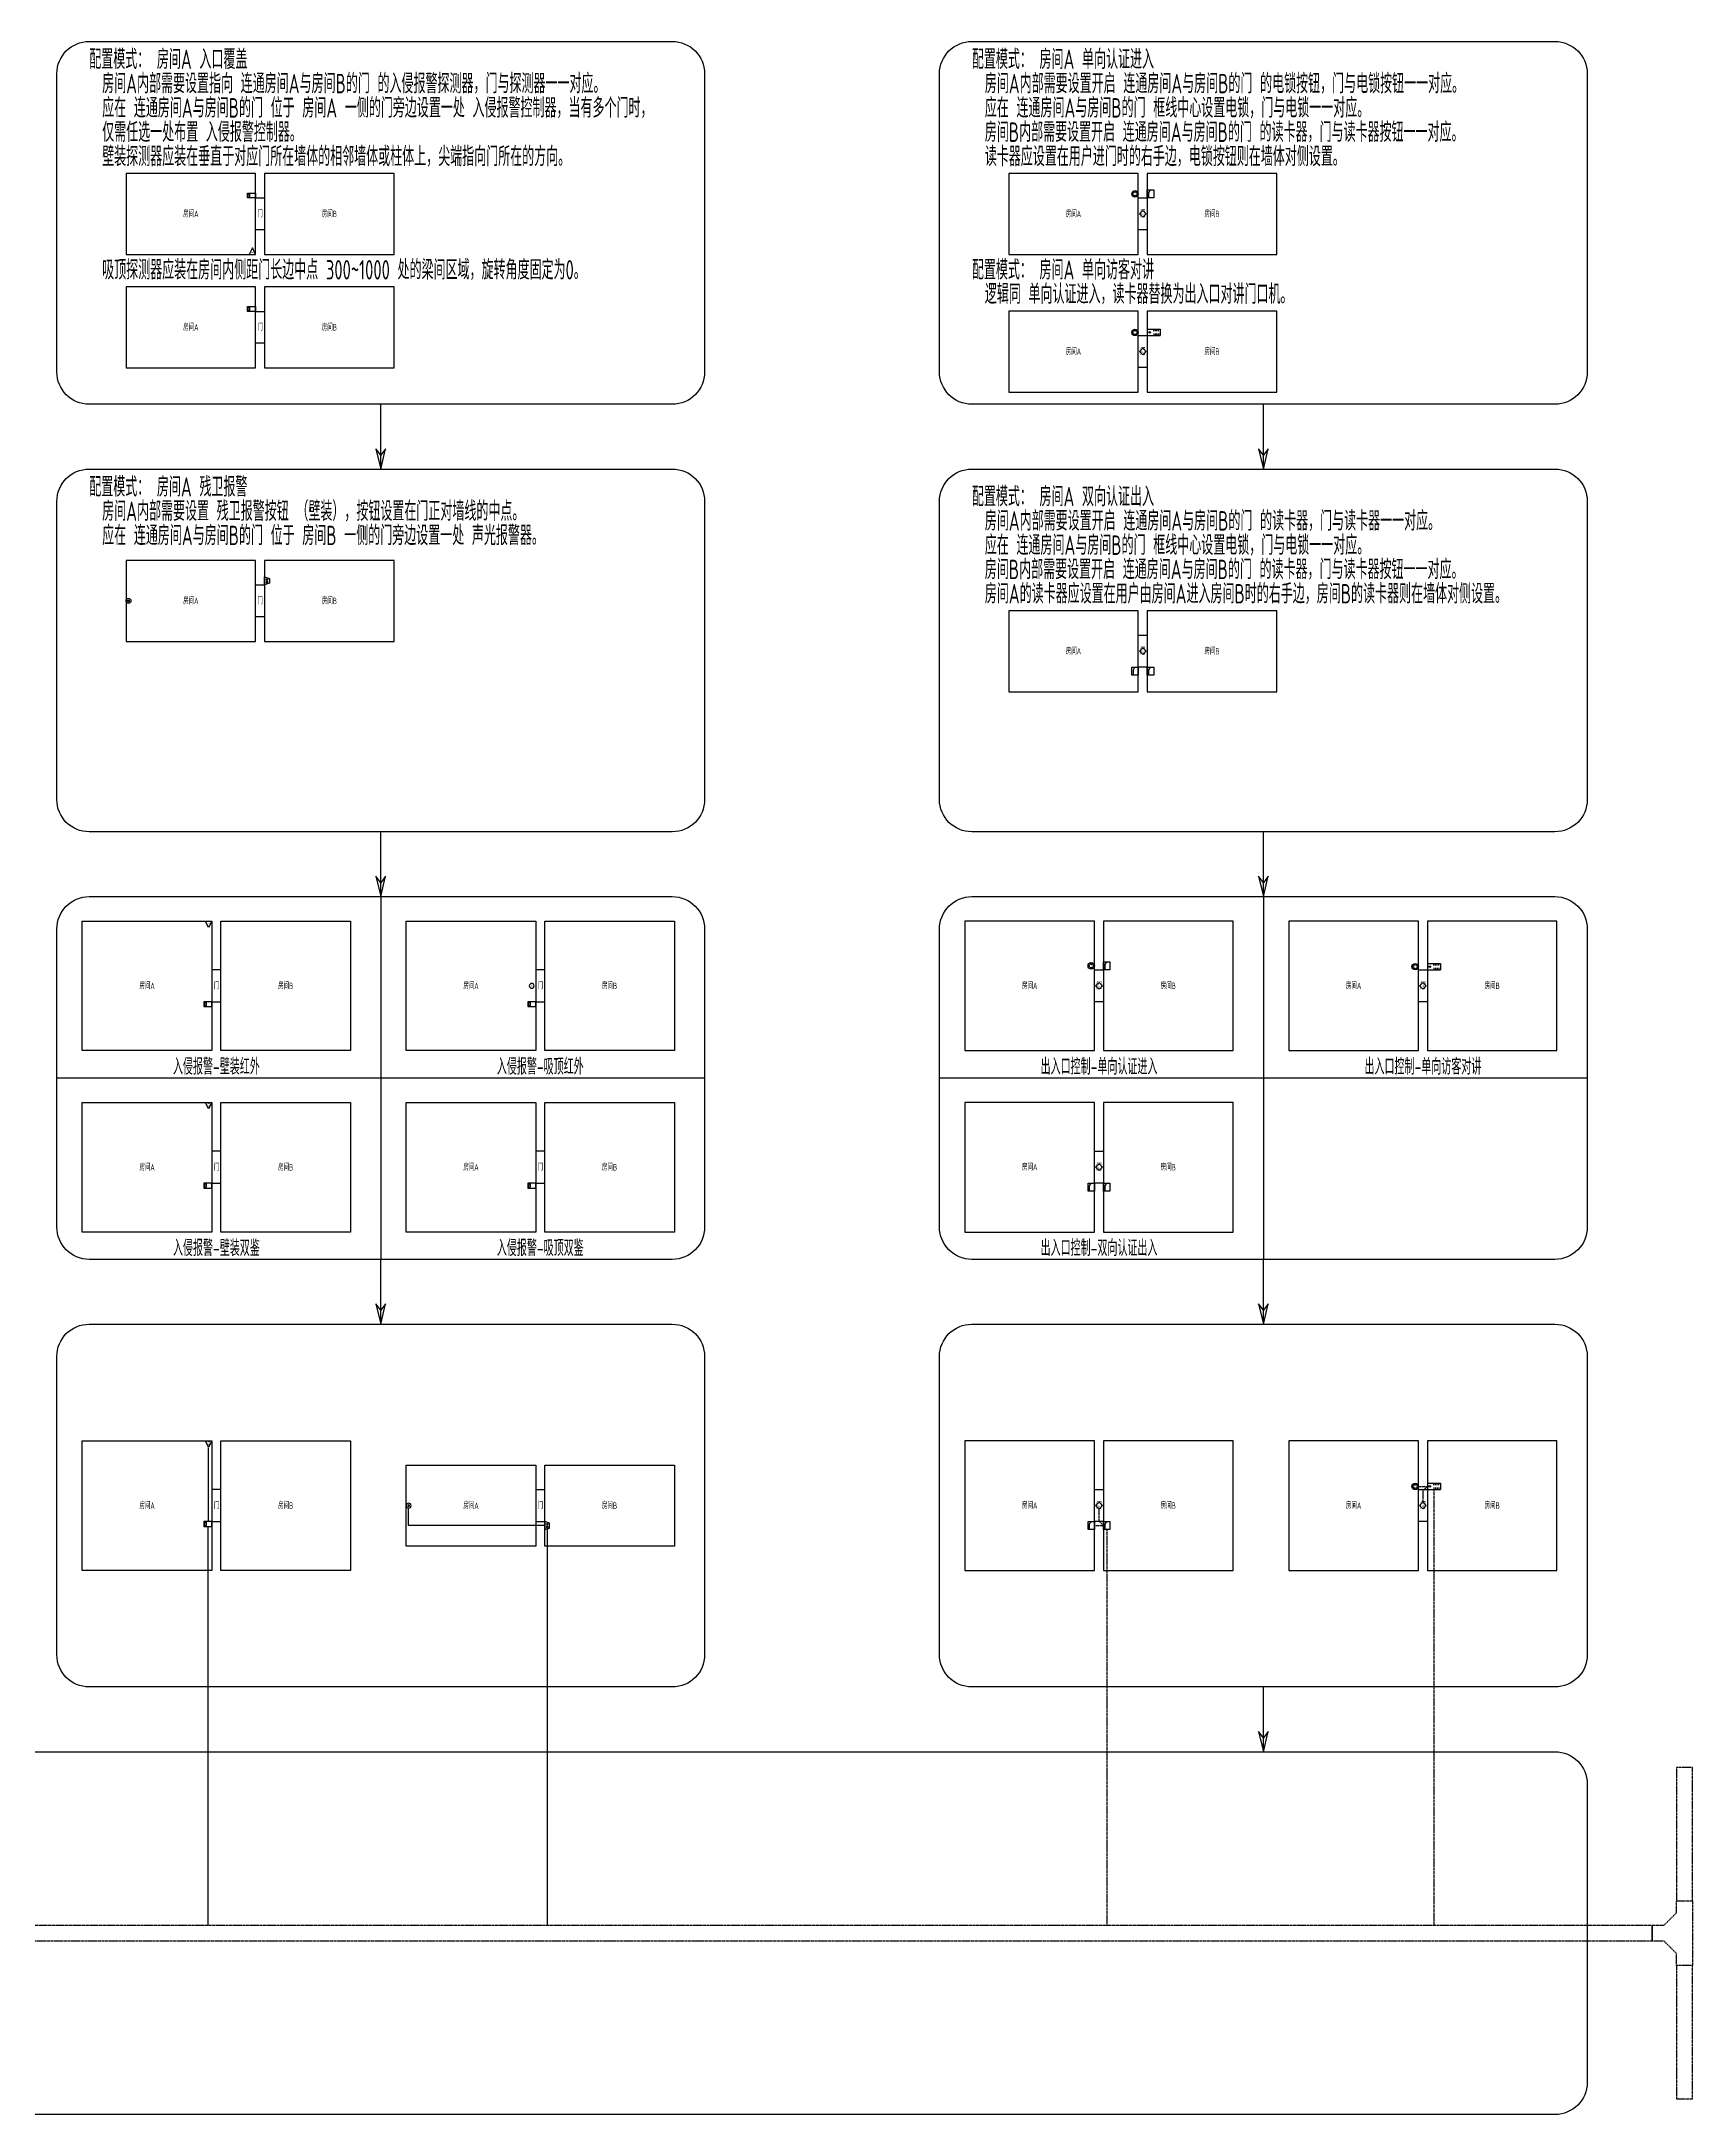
# Model space of a CAD drawing. Header units: millimetres. Extents: x -716506 to 4754388, y -184455 to 3397362.
# Drawn here: x 2064894 to 2574644, y 1534535 to 2174535 of the extents above; entities that cross this region are included whole.
import ezdxf
from ezdxf.enums import TextEntityAlignment as Align

# ---------------------------------------------------------------- set-up
doc = ezdxf.new("R2010")
doc.units = ezdxf.units.MM
doc.header["$LTSCALE"] = 1000
doc.header["$MEASUREMENT"] = 0
doc.linetypes.add('HIDDEN', pattern=[0.375, 0.25, -0.125])
doc.linetypes.add('HIDDEN2', pattern=[0.1875, 0.125, -0.0625])
for name, color, linetype in [('E-ACS-DEVC', 3, 'Continuous'), ('E-ACS-WIRE', 4, 'HIDDEN'), ('E-IAS-DEVC', 3, 'Continuous'), ('E-IAS-WIRE', 4, 'HIDDEN2'), ('E-TELE-CMTBS', 3, 'HIDDEN'), ('E-UNIV-DIAG', 2, 'Continuous'), ('E-UNIV-EL', 140, 'Continuous'), ('E-UNIV-NOTE', 6, 'Continuous'), ('房间框线', 30, 'Continuous'), ('门窗框线', 114, 'Continuous')]:
    doc.layers.add(name, color=color, linetype=linetype)
doc.styles.add('TH-STYLE3', font='tssdeng.shx', dxfattribs={"width": 0.65, "bigfont": 'tssdchn.shx'})

# ---------------------------------------------------------------- blocks, each defined once
blk = doc.blocks.new('E-BIAS010')
blk.add_lwpolyline([(-2.5, -1.5), (-2.5, 1.5), (2.5, 1.5), (2.5, -1.5)], close=True)
at = {"layer": 'E-UNIV-EL'}
for p, q in [((-2, 1), (-1, 1)), ((-2, -1), (-2, 1)), ((-1, -1), (-1, 1)), ((-2, -1), (-1, -1))]:
    blk.add_line(p, q, dxfattribs=at)
blk = doc.blocks.new('E-BIAS110')
blk.add_lwpolyline([(1.3, -2), (1.3, 2), (-2.7, 0)], close=True)
at = {"layer": 'E-UNIV-EL', "style": 'TH-STYLE3', "width": 0.5}
blk.add_attdef('F', text='', height=1.3, dxfattribs=at).set_placement((0, 0), align=Align.MIDDLE)
blk = doc.blocks.new('E-BIAS120')
blk.add_lwpolyline([(1.3, -2), (1.3, 2), (-2.7, 0)], close=True)
at = {"layer": 'E-UNIV-EL', "style": 'TH-STYLE3', "width": 0.5}
blk.add_attdef('F', text='', height=1.3, dxfattribs=at).set_placement((0, 0), align=Align.MIDDLE)
blk = doc.blocks.new('E-BIAS111')
blk.add_circle((0, 0), 1.5)
at = {"layer": 'E-UNIV-EL', "style": 'TH-STYLE3', "width": 0.6}
blk.add_attdef('F', text='', height=1.3, dxfattribs=at).set_placement((0, 0), align=Align.MIDDLE)
blk = doc.blocks.new('E-BIAS020')
blk.add_lwpolyline([(-2.5, -1.5), (-1.5, 1.5), (1.5, 1.5), (2.5, -1.5)], close=True)
at = {"layer": 'E-UNIV-EL'}
for p, q in [((-1.1, 0.4), (-0.4, -0.4)), ((-0.4, 0.4), (-1.1, -0.4)), ((0.2, 0.2), (0.2, -0.2)), ((0.2, 0.2), (0.6, 0.2)), ((1.2, 0.5), (0.6, 0.2)), ((0.6, 0.2), (0.6, -0.2)), ((1.2, 0.5), (1.2, -0.5)), ((0.6, -0.2), (0.2, -0.2)), ((1.2, -0.5), (0.6, -0.2))]:
    blk.add_line(p, q, dxfattribs=at)
blk.add_circle((-0.8, 0), 0.5, dxfattribs=at)
blk = doc.blocks.new('E-BIAS200')
blk.add_circle((0, 0), 1.5)
at = {"layer": 'E-UNIV-EL'}
blk.add_circle((0, 0), 0.5, dxfattribs=at)
blk = doc.blocks.new('E-BACS51')
blk.add_circle((0, 0), 2)
at = {"layer": 'E-UNIV-EL'}
blk.add_circle((0, 0), 1.25, dxfattribs=at)
at = {"layer": 'E-UNIV-EL', "style": 'TH-STYLE3', "width": 0.7}
blk.add_attdef('F', text='', height=1.3, dxfattribs=at).set_placement((0, 0), align=Align.MIDDLE)
blk = doc.blocks.new('E-BACS41')
blk.add_lwpolyline([(-2.5, 2), (2.5, 2), (2.5, -2), (-2.5, -2)], close=True)
at = {"layer": 'E-UNIV-EL'}
for p, q in [((-2.5, 1), (0.8, 1)), ((0.8, 1), (2.5, 0))]:
    blk.add_line(p, q, dxfattribs=at)
blk = doc.blocks.new('E-BACS21')
blk.add_lwpolyline([(0, -2.1), (-2.1, 0), (0, 2.1), (2.1, 0)], close=True)
at = {"layer": 'E-UNIV-EL', "style": 'TH-STYLE3', "width": 0.7}
blk.add_attdef('F', text='', height=1.3, dxfattribs=at).set_placement((0, 0), align=Align.MIDDLE)
blk = doc.blocks.new('E-BACS01')
for p, q in [((-4, 2), (-4, -2)), ((-4, 2), (4, 2)), ((4, 2), (4, -2)), ((-4, -2), (4, -2))]:
    blk.add_line(p, q)
at = {"layer": 'E-UNIV-EL'}
for p, q in [((0, 1), (0, 2)), ((0, 0.7), (0, 2)), ((1, 0.7), (1, 2)), ((2, 0.7), (2, 2)), ((3, 0.7), (3, 2)), ((0, -0.7), (0, -2)), ((0, -1), (0, -2)), ((1, -0.7), (1, -2)), ((2, -0.7), (2, -2)), ((3, -0.7), (3, -2))]:
    blk.add_line(p, q, dxfattribs=at)
blk.add_circle((-2.5, 0), 0.5, dxfattribs=at)

msp = doc.modelspace()

# ---------------------------------------------------------------- linework, layer by layer
at = {"layer": 'E-ACS-WIRE', "elevation": 0}
for points in [[(2490010.64, 1728455.19), (2492790.02, 1728455.19)], [(2492790.02, 1728455.19), (2491400.33, 1727065.5), (2491400.33, 1723595.18)], [(2494790.02, 1727455.19), (2494790.02, 1593034.52)], [(2390010.64, 1716363.86), (2392790.02, 1716363.86)], [(2392790.02, 1716363.86), (2391400.33, 1717753.55), (2391400.33, 1721473.86)], [(2393790.02, 1715113.86), (2393790.02, 1593034.52)]]:
    msp.add_lwpolyline(points, dxfattribs=at)
at = {"layer": 'E-IAS-WIRE'}
for points in [[(2116260.64, 1717613.86), (2116510.64, 1717863.86), (2116510.64, 1740534.52)], [(2220290.02, 1716346.81), (2178260.64, 1716346.81), (2178260.64, 1721767.48)], [(2116260.64, 1716113.86), (2116260.64, 1593034.52)], [(2221040.02, 1715346.81), (2221040.02, 1593034.52)]]:
    msp.add_lwpolyline(points, dxfattribs=at)
at = {"layer": 'E-TELE-CMTBS', "elevation": 0}
for points in [[(2574644.22, 1600534.52), (2574644.22, 1641686.38), (2569644.22, 1641686.38), (2569644.22, 1600534.52), (2574644.22, 1600534.52)], [(2569644.22, 1584284.52), (2565894.22, 1588034.52), (2562144.22, 1588034.52), (2562144.22, 1593034.52), (2565894.22, 1593034.52), (2569644.22, 1596784.52), (2569644.22, 1600534.52), (2574644.22, 1600534.52), (2574644.22, 1580534.52), (2569644.22, 1580534.52), (2569644.22, 1584284.52)], [(2562144.22, 1588034.52), (1655554.31, 1588034.52), (1655554.31, 1593034.52), (2562144.22, 1593034.52), (2562144.22, 1588034.52)], [(2574644.22, 1539382.67), (2574644.22, 1580534.52), (2569644.22, 1580534.52), (2569644.22, 1539382.67), (2574644.22, 1539382.67)]]:
    msp.add_lwpolyline(points, dxfattribs=at)
at = {"layer": 'E-UNIV-DIAG', "elevation": 0}
for points in [[(2259644.22, 2062534.52), (2079644.22, 2062534.52, -0.414213562), (2069644.22, 2072534.52), (2069644.22, 2164534.52, -0.414213562), (2079644.22, 2174534.52), (2259644.22, 2174534.52, -0.414213562), (2269644.22, 2164534.52), (2269644.22, 2072534.52, -0.414213562)], [(2532144.22, 2062534.52), (2352144.22, 2062534.52, -0.414213562), (2342144.22, 2072534.52), (2342144.22, 2164534.52, -0.414213562), (2352144.22, 2174534.52), (2532144.22, 2174534.52, -0.414213562), (2542144.22, 2164534.52), (2542144.22, 2072534.52, -0.414213562)], [(2259644.22, 1930534.52), (2079644.22, 1930534.52, -0.414213562), (2069644.22, 1940534.52), (2069644.22, 2032534.52, -0.414213562), (2079644.22, 2042534.52), (2259644.22, 2042534.52, -0.414213562), (2269644.22, 2032534.52), (2269644.22, 1940534.52, -0.414213562)], [(2532144.22, 1930534.52), (2352144.22, 1930534.52, -0.414213562), (2342144.22, 1940534.52), (2342144.22, 2032534.52, -0.414213562), (2352144.22, 2042534.52), (2532144.22, 2042534.52, -0.414213562), (2542144.22, 2032534.52), (2542144.22, 1940534.52, -0.414213562)], [(2259644.22, 1798534.52), (2079644.22, 1798534.52, -0.414213562), (2069644.22, 1808534.52), (2069644.22, 1900534.52, -0.414213562), (2079644.22, 1910534.52), (2259644.22, 1910534.52, -0.414213562), (2269644.22, 1900534.52), (2269644.22, 1808534.52, -0.414213562)], [(2532144.22, 1798534.52), (2352144.22, 1798534.52, -0.414213562), (2342144.22, 1808534.52), (2342144.22, 1900534.52, -0.414213562), (2352144.22, 1910534.52), (2532144.22, 1910534.52, -0.414213562), (2542144.22, 1900534.52), (2542144.22, 1808534.52, -0.414213562)], [(2259644.22, 1666534.52), (2079644.22, 1666534.52, -0.414213562), (2069644.22, 1676534.52), (2069644.22, 1768534.52, -0.414213562), (2079644.22, 1778534.52), (2259644.22, 1778534.52, -0.414213562), (2269644.22, 1768534.52), (2269644.22, 1676534.52, -0.414213562)], [(2532144.22, 1666534.52), (2352144.22, 1666534.52, -0.414213562), (2342144.22, 1676534.52), (2342144.22, 1768534.52, -0.414213562), (2352144.22, 1778534.52), (2532144.22, 1778534.52, -0.414213562), (2542144.22, 1768534.52), (2542144.22, 1676534.52, -0.414213562)], [(2532144.22, 1534534.52), (1534644.22, 1534534.52, -0.414213562), (1524644.22, 1544534.52), (1524644.22, 1636534.52, -0.414213562), (1534644.22, 1646534.52), (2532144.22, 1646534.52, -0.414213562), (2542144.22, 1636534.52), (2542144.22, 1544534.52, -0.414213562)]]:
    msp.add_lwpolyline(points, format="xyb", close=True, dxfattribs=at)
for points in [[(2169644.22, 2042534.52), (2169644.22, 2062534.52)], [(2442144.22, 2042534.52), (2442144.22, 2062534.52)], [(2169644.22, 2042534.52), (2171144.22, 2048810.77), (2169644.22, 2046810.77), (2168144.22, 2048810.77), (2169644.22, 2042534.52)], [(2442144.22, 2042534.52), (2443644.22, 2048810.77), (2442144.22, 2046810.77), (2440644.22, 2048810.77), (2442144.22, 2042534.52)], [(2169644.22, 1910534.52), (2169644.22, 1930534.52)], [(2442144.22, 1910534.52), (2442144.22, 1930534.52)], [(2169644.22, 1910534.52), (2171144.22, 1916810.77), (2169644.22, 1914810.77), (2168144.22, 1916810.77), (2169644.22, 1910534.52)], [(2442144.22, 1910534.52), (2443644.22, 1916810.77), (2442144.22, 1914810.77), (2440644.22, 1916810.77), (2442144.22, 1910534.52)], [(2169644.22, 1910534.52), (2169644.22, 1798534.52)], [(2442144.22, 1910534.52), (2442144.22, 1798534.52)], [(2269644.22, 1854534.52), (2069644.22, 1854534.52)], [(2542144.22, 1854534.52), (2342144.22, 1854534.52)], [(2169644.22, 1778534.52), (2169644.22, 1798534.52)], [(2442144.22, 1778534.52), (2442144.22, 1798534.52)], [(2169644.22, 1778534.52), (2171144.22, 1784810.77), (2169644.22, 1782810.77), (2168144.22, 1784810.77), (2169644.22, 1778534.52)], [(2442144.22, 1778534.52), (2443644.22, 1784810.77), (2442144.22, 1782810.77), (2440644.22, 1784810.77), (2442144.22, 1778534.52)], [(2442144.22, 1646534.52), (2442144.22, 1666534.52)], [(2442144.22, 1646534.52), (2443644.22, 1652810.77), (2442144.22, 1650810.77), (2440644.22, 1652810.77), (2442144.22, 1646534.52)]]:
    msp.add_lwpolyline(points, dxfattribs=at)
at = {"layer": '房间框线'}
for points in [[(2091010.64, 2108791.04), (2131010.64, 2108791.04), (2131010.64, 2133791.04), (2091010.64, 2133791.04)], [(2133790.02, 2108791.04), (2173790.02, 2108791.04), (2173790.02, 2133791.04), (2133790.02, 2133791.04)], [(2363510.64, 2108791.04), (2403510.64, 2108791.04), (2403510.64, 2133791.04), (2363510.64, 2133791.04)], [(2406290.02, 2108791.04), (2446290.02, 2108791.04), (2446290.02, 2133791.04), (2406290.02, 2133791.04)], [(2091010.64, 2073791.04), (2131010.64, 2073791.04), (2131010.64, 2098791.04), (2091010.64, 2098791.04)], [(2133790.02, 2073791.04), (2173790.02, 2073791.04), (2173790.02, 2098791.04), (2133790.02, 2098791.04)], [(2363510.64, 2066291.04), (2403510.64, 2066291.04), (2403510.64, 2091291.04), (2363510.64, 2091291.04)], [(2406290.02, 2066291.04), (2446290.02, 2066291.04), (2446290.02, 2091291.04), (2406290.02, 2091291.04)], [(2091010.64, 1989331.44), (2131010.64, 1989331.44), (2131010.64, 2014331.44), (2091010.64, 2014331.44)], [(2133790.02, 1989331.44), (2173790.02, 1989331.44), (2173790.02, 2014331.44), (2133790.02, 2014331.44)], [(2363510.64, 1973791.04), (2403510.64, 1973791.04), (2403510.64, 1998791.04), (2363510.64, 1998791.04)], [(2406290.02, 1973791.04), (2446290.02, 1973791.04), (2446290.02, 1998791.04), (2406290.02, 1998791.04)], [(2077510.64, 1902988.07), (2117510.64, 1902988.07), (2117510.64, 1862988.07), (2077510.64, 1862988.07)], [(2120290.02, 1902988.07), (2160290.02, 1902988.07), (2160290.02, 1862988.07), (2120290.02, 1862988.07)], [(2177510.64, 1902988.07), (2217510.64, 1902988.07), (2217510.64, 1862988.07), (2177510.64, 1862988.07)], [(2220290.02, 1902988.07), (2260290.02, 1902988.07), (2260290.02, 1862988.07), (2220290.02, 1862988.07)], [(2350010.64, 1862988.07), (2390010.64, 1862988.07), (2390010.64, 1902988.07), (2350010.64, 1902988.07)], [(2392790.02, 1862988.07), (2432790.02, 1862988.07), (2432790.02, 1902988.07), (2392790.02, 1902988.07)], [(2450010.64, 1862988.07), (2490010.64, 1862988.07), (2490010.64, 1902988.07), (2450010.64, 1902988.07)], [(2492790.02, 1862988.07), (2532790.02, 1862988.07), (2532790.02, 1902988.07), (2492790.02, 1902988.07)], [(2077510.64, 1846988.07), (2117510.64, 1846988.07), (2117510.64, 1806988.07), (2077510.64, 1806988.07)], [(2120290.02, 1846988.07), (2160290.02, 1846988.07), (2160290.02, 1806988.07), (2120290.02, 1806988.07)], [(2177510.64, 1846988.07), (2217510.64, 1846988.07), (2217510.64, 1806988.07), (2177510.64, 1806988.07)], [(2220290.02, 1846988.07), (2260290.02, 1846988.07), (2260290.02, 1806988.07), (2220290.02, 1806988.07)], [(2350010.64, 1806988.07), (2390010.64, 1806988.07), (2390010.64, 1846988.07), (2350010.64, 1846988.07)], [(2392790.02, 1806988.07), (2432790.02, 1806988.07), (2432790.02, 1846988.07), (2392790.02, 1846988.07)], [(2077510.64, 1742534.52), (2117510.64, 1742534.52), (2117510.64, 1702534.52), (2077510.64, 1702534.52)], [(2120290.02, 1742534.52), (2160290.02, 1742534.52), (2160290.02, 1702534.52), (2120290.02, 1702534.52)], [(2177510.64, 1735017.48), (2217510.64, 1735017.48), (2217510.64, 1710017.48), (2177510.64, 1710017.48)], [(2220290.02, 1735017.48), (2260290.02, 1735017.48), (2260290.02, 1710017.48), (2220290.02, 1710017.48)]]:
    msp.add_lwpolyline(points, close=True, dxfattribs=at)
at = {"layer": '房间框线', "elevation": 0}
for points in [[(2350010.64, 1702534.52), (2390010.64, 1702534.52), (2390010.64, 1742534.52), (2350010.64, 1742534.52)], [(2392790.02, 1702534.52), (2432790.02, 1702534.52), (2432790.02, 1742534.52), (2392790.02, 1742534.52)], [(2450010.64, 1702534.52), (2490010.64, 1702534.52), (2490010.64, 1742534.52), (2450010.64, 1742534.52)], [(2492790.02, 1702534.52), (2532790.02, 1702534.52), (2532790.02, 1742534.52), (2492790.02, 1742534.52)]]:
    msp.add_lwpolyline(points, close=True, dxfattribs=at)
at = {"layer": '门窗框线'}
for points in [[(2131010.64, 2126211.71), (2133790.02, 2126211.71), (2133790.02, 2116370.38), (2131010.64, 2116370.38)], [(2403510.64, 2126211.71), (2406290.02, 2126211.71), (2406290.02, 2116370.38), (2403510.64, 2116370.38)], [(2131010.64, 2091211.71), (2133790.02, 2091211.71), (2133790.02, 2081370.38), (2131010.64, 2081370.38)], [(2403510.64, 2083711.71), (2406290.02, 2083711.71), (2406290.02, 2073870.38), (2403510.64, 2073870.38)], [(2131010.64, 2006752.11), (2133790.02, 2006752.11), (2133790.02, 1996910.78), (2131010.64, 1996910.78)], [(2403510.64, 1991211.71), (2406290.02, 1991211.71), (2406290.02, 1981370.38), (2403510.64, 1981370.38)], [(2117510.64, 1878067.4), (2120290.02, 1878067.4), (2120290.02, 1887908.73), (2117510.64, 1887908.73)], [(2217510.64, 1878067.4), (2220290.02, 1878067.4), (2220290.02, 1887908.73), (2217510.64, 1887908.73)], [(2390010.64, 1887908.73), (2392790.02, 1887908.73), (2392790.02, 1878067.4), (2390010.64, 1878067.4)], [(2490010.64, 1887908.73), (2492790.02, 1887908.73), (2492790.02, 1878067.4), (2490010.64, 1878067.4)], [(2117510.64, 1822067.4), (2120290.02, 1822067.4), (2120290.02, 1831908.73), (2117510.64, 1831908.73)], [(2217510.64, 1822067.4), (2220290.02, 1822067.4), (2220290.02, 1831908.73), (2217510.64, 1831908.73)], [(2390010.64, 1831908.73), (2392790.02, 1831908.73), (2392790.02, 1822067.4), (2390010.64, 1822067.4)], [(2117510.64, 1717613.86), (2120290.02, 1717613.86), (2120290.02, 1727455.19), (2117510.64, 1727455.19)], [(2217510.64, 1717596.81), (2220290.02, 1717596.81), (2220290.02, 1727438.14), (2217510.64, 1727438.14)]]:
    msp.add_lwpolyline(points, close=True, dxfattribs=at)
at = {"layer": '门窗框线', "elevation": 0}
for points in [[(2390010.64, 1727455.19), (2392790.02, 1727455.19), (2392790.02, 1717613.86), (2390010.64, 1717613.86)], [(2490010.64, 1727455.19), (2492790.02, 1727455.19), (2492790.02, 1717613.86), (2490010.64, 1717613.86)]]:
    msp.add_lwpolyline(points, close=True, dxfattribs=at)

# ---------------------------------------------------------------- block references
at = {"layer": 'E-ACS-DEVC', "xscale": 500, "yscale": 500, "zscale": 500}
for name, p, values in [('E-BACS51', (2402510.64, 2127461.71), {'F': 'E'}), ('E-BACS21', (2404900.33, 2121291.04), {'F': 'EL'}), ('E-BACS51', (2402510.64, 2084711.71), {'F': 'E'}), ('E-BACS21', (2404900.33, 2078791.04), {'F': 'EL'}), ('E-BACS21', (2404900.33, 1986291.04), {'F': 'EL'}), ('E-BACS51', (2389010.64, 1889158.73), {'F': 'E'}), ('E-BACS51', (2489010.64, 1888908.73), {'F': 'E'}), ('E-BACS21', (2391400.33, 1882988.07), {'F': 'EL'}), ('E-BACS21', (2491400.33, 1882988.07), {'F': 'EL'}), ('E-BACS21', (2391400.33, 1826988.07), {'F': 'EL'}), ('E-BACS51', (2489010.64, 1728455.19, 0), {'F': 'E'}), ('E-BACS21', (2391400.33, 1722534.52, 0), {'F': 'EL'}), ('E-BACS21', (2491400.33, 1722534.52, 0), {'F': 'EL'})]:
    msp.add_blockref(name, p, dxfattribs=at).add_auto_attribs(values)
at = {"layer": 'E-ACS-DEVC', "xscale": 500, "yscale": 500, "zscale": 500, "rotation": 90}
for p in [(2407290.02, 2127461.71), (2402510.64, 1980120.38), (2407290.02, 1980120.38), (2393790.02, 1889158.73), (2389010.64, 1820817.4), (2393790.02, 1820817.4), (2389010.64, 1716363.86, 0), (2393790.02, 1716363.86, 0)]:
    msp.add_blockref('E-BACS41', p, dxfattribs=at)
at = {"layer": 'E-ACS-DEVC', "xscale": 500, "yscale": 500, "zscale": 500}
for p in [(2408290.02, 2084711.71), (2494790.02, 1888908.73), (2494790.02, 1728455.19, 0)]:
    msp.add_blockref('E-BACS01', p, dxfattribs=at)
at = {"layer": 'E-IAS-DEVC', "xscale": 500, "yscale": 500, "zscale": 500}
for name, p in [('E-BIAS010', (2129760.64, 2126961.71)), ('E-BIAS010', (2129760.64, 2091961.71)), ('E-BIAS200', (2091760.64, 2001831.44))]:
    msp.add_blockref(name, p, dxfattribs=at)
at = {"layer": 'E-IAS-DEVC', "xscale": 500, "yscale": 500, "zscale": 500, "rotation": 270}
msp.add_blockref('E-BIAS110', (2130010.64, 2109457.71), dxfattribs=at).add_auto_attribs({'F': 'IR'})
at = {"layer": 'E-IAS-DEVC', "yscale": 500, "zscale": 500}
for name, p, xscale, rotation in [('E-BIAS020', (2134540.02, 2008002.11), 500, 270), ('E-BIAS010', (2116260.64, 1877317.4), -500, 180), ('E-BIAS010', (2216260.64, 1877317.4), -500, 180), ('E-BIAS010', (2116260.64, 1821317.4), -500, 180), ('E-BIAS010', (2216260.64, 1821317.4), -500, 180), ('E-BIAS200', (2178260.64, 1722517.48), -500, 180), ('E-BIAS010', (2116260.64, 1716863.86), -500, 180), ('E-BIAS020', (2221040.02, 1716346.81), -500, 270)]:
    msp.add_blockref(name, p, dxfattribs=dict(at, xscale=xscale, rotation=rotation))
at = {"layer": 'E-IAS-DEVC'}
ref = msp.add_blockref('E-BIAS110', (2116510.64, 1902321.4), dxfattribs=dict(at, xscale=-500, yscale=500, zscale=500, rotation=270))
ref.add_attrib('F', 'IR', dxfattribs={"layer": 'E-UNIV-EL', "height": 650, "rotation": 270, "style": 'TH-STYLE3', "width": 0.5}).set_placement((2116510.64, 1902321.4), align=Align.MIDDLE)
ref = msp.add_blockref('E-BIAS111', (2216260.64, 1882988.07), dxfattribs=dict(at, xscale=-500, yscale=500, zscale=500, rotation=180))
ref.add_attrib('F', 'IR', dxfattribs={"layer": 'E-UNIV-EL', "height": 650, "style": 'TH-STYLE3', "width": 0.5}).set_placement((2216260.64, 1882988.07), align=Align.MIDDLE)
ref = msp.add_blockref('E-BIAS120', (2116510.64, 1846321.4), dxfattribs=dict(at, xscale=-500, yscale=500, zscale=500, rotation=270))
ref.add_attrib('F', 'IR/M', dxfattribs={"layer": 'E-UNIV-EL', "height": 650, "rotation": 270, "style": 'TH-STYLE3', "width": 0.5}).set_placement((2116510.64, 1846321.4), align=Align.MIDDLE)
ref = msp.add_blockref('E-BIAS120', (2116510.64, 1741867.86), dxfattribs=dict(at, xscale=-500, yscale=500, zscale=500, rotation=270))
ref.add_attrib('F', 'IR/M', dxfattribs={"layer": 'E-UNIV-EL', "height": 650, "rotation": 270, "style": 'TH-STYLE3', "width": 0.5}).set_placement((2116510.64, 1741867.86), align=Align.MIDDLE)

# ---------------------------------------------------------------- texts
at = {"layer": 'E-UNIV-NOTE', "style": 'TH-STYLE3', "width": 0.65}
for s, p in [('配置模式： 房间A 入口覆盖', (2079644.22, 2169034.52, 0)), ('配置模式： 房间A 单向认证进入', (2352144.22, 2169034.52, 0)), ('房间A内部需要设置指向 连通房间A与房间B的门 的入侵报警探测器，门与探测器一一对应。', (2083644.22, 2161534.52, 0)), ('房间A内部需要设置开启 连通房间A与房间B的门 的电锁按钮，门与电锁按钮一一对应。', (2356144.22, 2161534.52, 0)), ('应在 连通房间A与房间B的门 位于 房间A 一侧的门旁边设置一处 入侵报警控制器，当有多个门时，', (2083644.22, 2154034.52, 0)), ('应在 连通房间A与房间B的门 框线中心设置电锁，门与电锁一一对应。', (2356144.22, 2154034.52, 0)), ('仅需任选一处布置 入侵报警控制器。', (2083644.22, 2146534.52, 0)), ('房间B内部需要设置开启 连通房间A与房间B的门 的读卡器，门与读卡器按钮一一对应。', (2356144.22, 2146534.52, 0)), ('壁装探测器应装在垂直于对应门所在墙体的相邻墙体或柱体上，尖端指向门所在的方向。', (2083644.22, 2139034.52, 0)), ('读卡器应设置在用户进门时的右手边，电锁按钮则在墙体对侧设置。', (2356144.22, 2139034.52, 0)), ('吸顶探测器应装在房间内侧距门长边中点 300~1000 处的梁间区域，旋转角度固定为0。', (2083644.22, 2104034.52, 0)), ('配置模式： 房间A 单向访客对讲', (2352144.22, 2104034.52, 0)), ('逻辑同 单向认证进入，读卡器替换为出入口对讲门口机。', (2356144.22, 2096534.52, 0)), ('配置模式： 房间A 残卫报警', (2079644.22, 2037034.52, 0)), ('配置模式： 房间A 双向认证出入', (2352144.22, 2034034.52, 0)), ('房间A内部需要设置 残卫报警按钮 （壁装），按钮设置在门正对墙线的中点。', (2083644.22, 2029534.52, 0)), ('房间A内部需要设置开启 连通房间A与房间B的门 的读卡器，门与读卡器一一对应。', (2356144.22, 2026534.52, 0)), ('应在 连通房间A与房间B的门 位于 房间B 一侧的门旁边设置一处 声光报警器。', (2083644.22, 2022034.52, 0)), ('应在 连通房间A与房间B的门 框线中心设置电锁，门与电锁一一对应。', (2356144.22, 2019034.52, 0)), ('房间B内部需要设置开启 连通房间A与房间B的门 的读卡器，门与读卡器按钮一一对应。', (2356144.22, 2011534.52, 0)), ('房间A的读卡器应设置在用户由房间A进入房间B时的右手边，房间B的读卡器则在墙体对侧设置。', (2356144.22, 2004034.52, 0))]:
    msp.add_text(s, height=6000, dxfattribs=at).set_placement(p, align=Align.MIDDLE_LEFT)
for s, height, p in [('房间A', 2000, (2111010.64, 2121291.04)), ('门', 2000, (2132400.33, 2121291.04)), ('房间B', 2000, (2153790.02, 2121291.04)), ('房间A', 2000, (2383510.64, 2121291.04)), ('门', 2000, (2404900.33, 2121291.04)), ('房间B', 2000, (2426290.02, 2121291.04)), ('房间A', 2000, (2111010.64, 2086291.04)), ('门', 2000, (2132400.33, 2086291.04)), ('房间B', 2000, (2153790.02, 2086291.04)), ('房间A', 2000, (2383510.64, 2078791.04)), ('门', 2000, (2404900.33, 2078791.04)), ('房间B', 2000, (2426290.02, 2078791.04)), ('房间A', 2000, (2111010.64, 2001831.44)), ('门', 2000, (2132400.33, 2001831.44)), ('房间B', 2000, (2153790.02, 2001831.44)), ('房间A', 2000, (2383510.64, 1986291.04)), ('门', 2000, (2404900.33, 1986291.04)), ('房间B', 2000, (2426290.02, 1986291.04)), ('房间A', 2000, (2097510.64, 1882972.32)), ('门', 2000, (2118900.33, 1882972.32)), ('房间B', 2000, (2140290.02, 1882972.32)), ('房间A', 2000, (2197510.64, 1882972.32)), ('门', 2000, (2218900.33, 1882972.32)), ('房间B', 2000, (2240290.02, 1882972.32)), ('房间A', 2000, (2370010.64, 1882988.07)), ('门', 2000, (2391400.33, 1882988.07)), ('房间B', 2000, (2412790.02, 1882988.07)), ('房间A', 2000, (2470010.64, 1882988.07)), ('门', 2000, (2491400.33, 1882988.07)), ('房间B', 2000, (2512790.02, 1882988.07)), ('入侵报警-壁装红外', 5000, (2118900.33, 1858067.4)), ('入侵报警-吸顶红外', 5000, (2218900.33, 1858067.4)), ('出入口控制-单向认证进入', 5000, (2391400.33, 1858067.4)), ('出入口控制-单向访客对讲', 5000, (2491400.33, 1858067.4)), ('房间A', 2000, (2097510.64, 1826972.32)), ('门', 2000, (2118900.33, 1826972.32)), ('房间B', 2000, (2140290.02, 1826972.32)), ('房间A', 2000, (2197510.64, 1826972.32)), ('门', 2000, (2218900.33, 1826972.32)), ('房间B', 2000, (2240290.02, 1826972.32)), ('房间A', 2000, (2370010.64, 1826988.07)), ('门', 2000, (2391400.33, 1826988.07)), ('房间B', 2000, (2412790.02, 1826988.07)), ('入侵报警-壁装双鉴', 5000, (2118900.33, 1802067.4)), ('入侵报警-吸顶双鉴', 5000, (2218900.33, 1802067.4)), ('出入口控制-双向认证出入', 5000, (2391400.33, 1802067.4)), ('房间A', 2000, (2097510.64, 1722518.77)), ('门', 2000, (2118900.33, 1722518.77)), ('房间B', 2000, (2140290.02, 1722518.77)), ('房间A', 2000, (2197510.64, 1722501.73)), ('门', 2000, (2218900.33, 1722501.73)), ('房间B', 2000, (2240290.02, 1722501.73)), ('房间A', 2000, (2370010.64, 1722534.52, 0)), ('门', 2000, (2391400.33, 1722534.52, 0)), ('房间B', 2000, (2412790.02, 1722534.52, 0)), ('房间A', 2000, (2470010.64, 1722534.52, 0)), ('门', 2000, (2491400.33, 1722534.52, 0)), ('房间B', 2000, (2512790.02, 1722534.52, 0))]:
    msp.add_text(s, height=height, dxfattribs=at).set_placement(p, align=Align.MIDDLE_CENTER)

doc.saveas('drawing.dxf')
